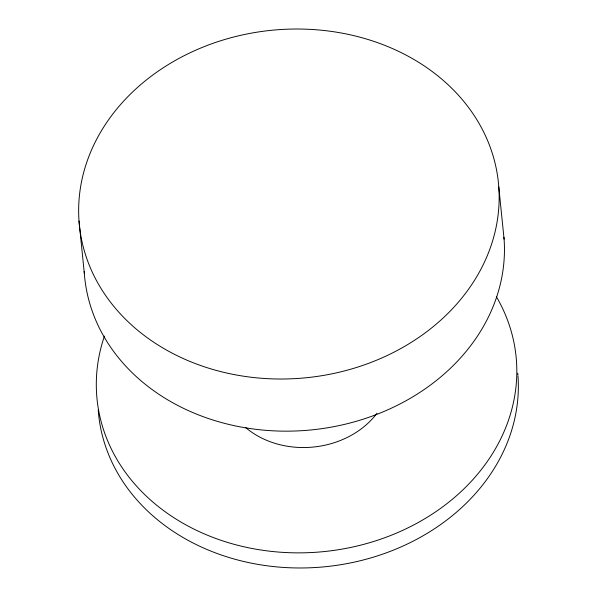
<?xml version="1.0" encoding="UTF-8"?>
<svg xmlns="http://www.w3.org/2000/svg" width="597" height="597" viewBox="0 0 597 597"><rect width="100%" height="100%" fill="white"/><g stroke="black" fill="none" stroke-linecap="round" stroke-linejoin="round"><path stroke-width="0.9" d="M498.786 186.98A210.592 174.593 -5.8 0 1 194.801 363.364A210.592 174.593 -5.8 0 1 173.115 61.7A210.592 174.593 -5.8 0 1 498.786 186.98L504.084 239.136M79.02 221.047L84.311 273.202M496.383 296.679A210.592 174.593 -5.8 0 1 323.947 551.591A210.592 174.593 -5.8 0 1 104.43 336.089M376.998 413.273A83.849 69.513 -5.8 0 1 245.763 427.646M517.756 373.192A210.592 174.593 -5.8 0 1 517.912 375.035M517.98 375.953A210.592 174.593 -5.8 0 1 320.619 567.15A210.592 174.593 -5.8 0 1 98.214 410.02M503.943 237.3A210.592 174.593 -5.8 0 1 306.739 430.333A210.592 174.593 -5.8 0 1 84.199 271.396"/></g></svg>
